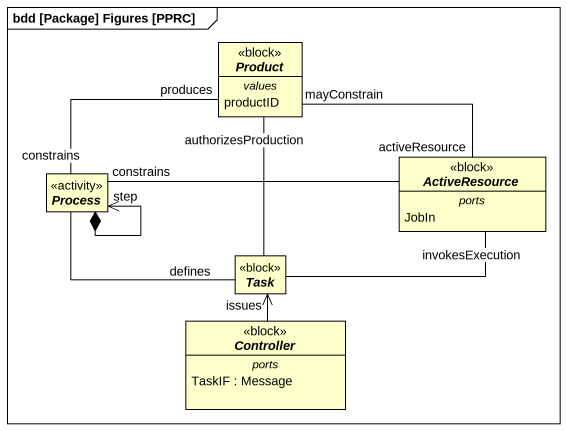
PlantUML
@startuml
mainframe bdd [Package] Figures [PPRC]
hide circle
hide empty members
abstract class Product <<block>> {
  -- values --
  productID
}
abstract class "Process" as Process_ <<activity>>
abstract class ActiveResource <<block>> {
  -- ports --
  JobIn
}
abstract class Task <<block>>
abstract class Controller <<block>> {
  -- ports --
  TaskIF : Message
}
Product "produces" -- "constrains" Process_
Product "authorizesProduction" -- Task
Process_ *--> "step" Process_
Process_ "constrains" -right- ActiveResource
Process_ -right- "defines" Task
ActiveResource "activeResource" -left- "mayConstrain" Product
Task -right- "invokesExecution" ActiveResource
Controller -up-> "issues" Task
@enduml
